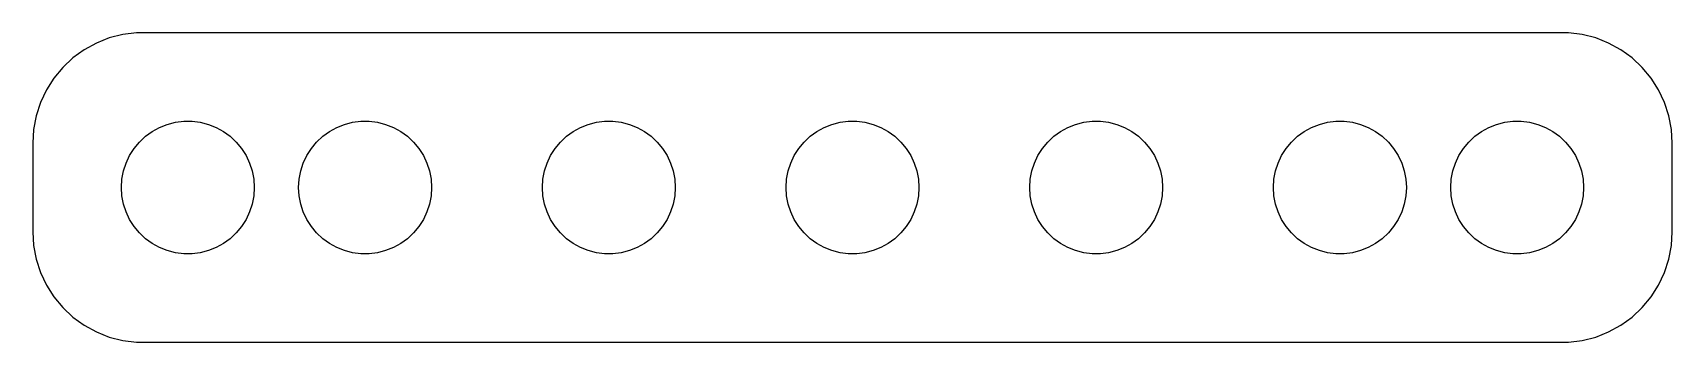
# Model space of a CAD drawing. Header units: metres. Extents: x -37 to 37, y 17 to 31.
import ezdxf

# ---------------------------------------------------------------- set-up
doc = ezdxf.new("R2010")
doc.units = ezdxf.units.M

msp = doc.modelspace()

# ---------------------------------------------------------------- linework, layer by layer
for p, q in [((-34.1289, 30.5241), (-34.6791, 30.2216)), ((-33.5451, 30.7553), (-34.1289, 30.5241)), ((-32.9369, 30.9114), (-33.5451, 30.7553)), ((-32.3139, 30.9901), (-32.9369, 30.9114)), ((32.3139, 30.9901), (-32.3139, 30.9901)), ((32.9369, 30.9114), (32.3139, 30.9901)), ((33.5451, 30.7553), (32.9369, 30.9114)), ((34.1289, 30.5241), (33.5451, 30.7553)), ((34.6791, 30.2216), (34.1289, 30.5241)), ((-35.1871, 29.8526), (-35.6448, 29.4227)), ((-34.6791, 30.2216), (-35.1871, 29.8526)), ((35.1871, 29.8526), (34.6791, 30.2216)), ((35.6448, 29.4227), (35.1871, 29.8526)), ((-36.0451, 28.9389), (-36.3815, 28.4088)), ((-35.6448, 29.4227), (-36.0451, 28.9389)), ((36.0451, 28.9389), (35.6448, 29.4227)), ((36.3815, 28.4088), (36.0451, 28.9389)), ((-36.3815, 28.4088), (-36.6489, 27.8406)), ((36.6489, 27.8406), (36.3815, 28.4088)), ((-36.6489, 27.8406), (-36.8429, 27.2434)), ((36.8429, 27.2434), (36.6489, 27.8406)), ((-36.8429, 27.2434), (-36.9606, 26.6267)), ((-31.6075, 26.533), (-31.2773, 26.7145)), ((-31.2773, 26.7145), (-30.927, 26.8532)), ((-30.927, 26.8532), (-30.5621, 26.9469)), ((-30.5621, 26.9469), (-30.1884, 26.9941)), ((-30.1884, 26.9941), (-29.8116, 26.9941)), ((-29.8116, 26.9941), (-29.4379, 26.9469)), ((-29.4379, 26.9469), (-29.0729, 26.8532)), ((-29.0729, 26.8532), (-28.7227, 26.7145)), ((-28.7227, 26.7145), (-28.3925, 26.533)), ((-23.6075, 26.533), (-23.2773, 26.7145)), ((-23.2773, 26.7145), (-22.927, 26.8532)), ((-22.927, 26.8532), (-22.5621, 26.9469)), ((-22.5621, 26.9469), (-22.1884, 26.9941)), ((-22.1884, 26.9941), (-21.8116, 26.9941)), ((-21.8116, 26.9941), (-21.4379, 26.9469)), ((-21.4379, 26.9469), (-21.0729, 26.8532)), ((-21.0729, 26.8532), (-20.7227, 26.7145)), ((-20.7227, 26.7145), (-20.3925, 26.533)), ((-12.6075, 26.533), (-12.2773, 26.7145)), ((-12.2773, 26.7145), (-11.927, 26.8532)), ((-11.927, 26.8532), (-11.5621, 26.9469)), ((-11.5621, 26.9469), (-11.1884, 26.9941)), ((-11.1884, 26.9941), (-10.8116, 26.9941)), ((-10.8116, 26.9941), (-10.4379, 26.9469)), ((-10.4379, 26.9469), (-10.0729, 26.8532)), ((-10.0729, 26.8532), (-9.72266, 26.7145)), ((-9.72266, 26.7145), (-9.39252, 26.533)), ((-1.60747, 26.533), (-1.27733, 26.7145)), ((-1.27733, 26.7145), (-0.92705, 26.8532)), ((-0.92705, 26.8532), (-0.56213, 26.9469)), ((-0.56213, 26.9469), (-0.18837, 26.9941)), ((-0.18837, 26.9941), (0.18837, 26.9941)), ((0.18837, 26.9941), (0.56213, 26.9469)), ((0.56213, 26.9469), (0.92705, 26.8532)), ((0.92705, 26.8532), (1.27733, 26.7145)), ((1.27733, 26.7145), (1.60747, 26.533)), ((9.39252, 26.533), (9.72266, 26.7145)), ((9.72266, 26.7145), (10.0729, 26.8532)), ((10.0729, 26.8532), (10.4379, 26.9469)), ((10.4379, 26.9469), (10.8116, 26.9941)), ((10.8116, 26.9941), (11.1884, 26.9941)), ((11.1884, 26.9941), (11.5621, 26.9469)), ((11.5621, 26.9469), (11.927, 26.8532)), ((11.927, 26.8532), (12.2773, 26.7145)), ((12.2773, 26.7145), (12.6075, 26.533)), ((20.3925, 26.533), (20.7227, 26.7145)), ((20.7227, 26.7145), (21.0729, 26.8532)), ((21.0729, 26.8532), (21.4379, 26.9469)), ((21.4379, 26.9469), (21.8116, 26.9941)), ((21.8116, 26.9941), (22.1884, 26.9941)), ((22.1884, 26.9941), (22.5621, 26.9469)), ((22.5621, 26.9469), (22.927, 26.8532)), ((22.927, 26.8532), (23.2773, 26.7145)), ((23.2773, 26.7145), (23.6075, 26.533)), ((28.3925, 26.533), (28.7227, 26.7145)), ((28.7227, 26.7145), (29.0729, 26.8532)), ((29.0729, 26.8532), (29.4379, 26.9469)), ((29.4379, 26.9469), (29.8116, 26.9941)), ((29.8116, 26.9941), (30.1884, 26.9941)), ((30.1884, 26.9941), (30.5621, 26.9469)), ((30.5621, 26.9469), (30.927, 26.8532)), ((30.927, 26.8532), (31.2773, 26.7145)), ((31.2773, 26.7145), (31.6075, 26.533)), ((36.9606, 26.6267), (36.8429, 27.2434)), ((-36.9606, 26.6267), (-37, 26)), ((-37, 26), (-37, 22)), ((-32.427, 25.7634), (-32.1869, 26.0536)), ((-32.1869, 26.0536), (-31.9123, 26.3115)), ((-31.9123, 26.3115), (-31.6075, 26.533)), ((-28.3925, 26.533), (-28.0877, 26.3115)), ((-28.0877, 26.3115), (-27.8131, 26.0536)), ((-27.8131, 26.0536), (-27.5729, 25.7634)), ((-24.427, 25.7634), (-24.1869, 26.0536)), ((-24.1869, 26.0536), (-23.9123, 26.3115)), ((-23.9123, 26.3115), (-23.6075, 26.533)), ((-20.3925, 26.533), (-20.0877, 26.3115)), ((-20.0877, 26.3115), (-19.8131, 26.0536)), ((-19.8131, 26.0536), (-19.5729, 25.7634)), ((-13.427, 25.7634), (-13.1869, 26.0536)), ((-13.1869, 26.0536), (-12.9123, 26.3115)), ((-12.9123, 26.3115), (-12.6075, 26.533)), ((-9.39252, 26.533), (-9.08772, 26.3115)), ((-9.08772, 26.3115), (-8.81308, 26.0536)), ((-8.81308, 26.0536), (-8.57294, 25.7634)), ((-2.42705, 25.7634), (-2.1869, 26.0536)), ((-2.1869, 26.0536), (-1.91226, 26.3115)), ((-1.91226, 26.3115), (-1.60747, 26.533)), ((1.60747, 26.533), (1.91226, 26.3115)), ((1.91226, 26.3115), (2.1869, 26.0536)), ((2.1869, 26.0536), (2.42705, 25.7634)), ((8.57294, 25.7634), (8.81308, 26.0536)), ((8.81308, 26.0536), (9.08772, 26.3115)), ((9.08772, 26.3115), (9.39252, 26.533)), ((12.6075, 26.533), (12.9123, 26.3115)), ((12.9123, 26.3115), (13.1869, 26.0536)), ((13.1869, 26.0536), (13.427, 25.7634)), ((19.5729, 25.7634), (19.8131, 26.0536)), ((19.8131, 26.0536), (20.0877, 26.3115)), ((20.0877, 26.3115), (20.3925, 26.533)), ((23.6075, 26.533), (23.9123, 26.3115)), ((23.9123, 26.3115), (24.1869, 26.0536)), ((24.1869, 26.0536), (24.427, 25.7634)), ((27.5729, 25.7634), (27.8131, 26.0536)), ((27.8131, 26.0536), (28.0877, 26.3115)), ((28.0877, 26.3115), (28.3925, 26.533)), ((31.6075, 26.533), (31.9123, 26.3115)), ((31.9123, 26.3115), (32.1869, 26.0536)), ((32.1869, 26.0536), (32.427, 25.7634)), ((37, 26), (36.9606, 26.6267)), ((37, 22), (37, 26)), ((-32.7893, 25.1044), (-32.6289, 25.4453)), ((-32.6289, 25.4453), (-32.427, 25.7634)), ((-27.5729, 25.7634), (-27.3711, 25.4453)), ((-27.3711, 25.4453), (-27.2107, 25.1044)), ((-24.7893, 25.1044), (-24.6289, 25.4453)), ((-24.6289, 25.4453), (-24.427, 25.7634)), ((-19.5729, 25.7634), (-19.3711, 25.4453)), ((-19.3711, 25.4453), (-19.2107, 25.1044)), ((-13.7893, 25.1044), (-13.6289, 25.4453)), ((-13.6289, 25.4453), (-13.427, 25.7634)), ((-8.57294, 25.7634), (-8.37108, 25.4453)), ((-8.37108, 25.4453), (-8.21066, 25.1044)), ((-2.78932, 25.1044), (-2.62891, 25.4453)), ((-2.62891, 25.4453), (-2.42705, 25.7634)), ((2.42705, 25.7634), (2.62891, 25.4453)), ((2.62891, 25.4453), (2.78932, 25.1044)), ((8.21066, 25.1044), (8.37108, 25.4453)), ((8.37108, 25.4453), (8.57294, 25.7634)), ((13.427, 25.7634), (13.6289, 25.4453)), ((13.6289, 25.4453), (13.7893, 25.1044)), ((19.2107, 25.1044), (19.3711, 25.4453)), ((19.3711, 25.4453), (19.5729, 25.7634)), ((24.427, 25.7634), (24.6289, 25.4453)), ((24.6289, 25.4453), (24.7893, 25.1044)), ((27.2107, 25.1044), (27.3711, 25.4453)), ((27.3711, 25.4453), (27.5729, 25.7634)), ((32.427, 25.7634), (32.6289, 25.4453)), ((32.6289, 25.4453), (32.7893, 25.1044)), ((-32.9763, 24.376), (-32.9057, 24.7461)), ((-32.9057, 24.7461), (-32.7893, 25.1044)), ((-27.2107, 25.1044), (-27.0942, 24.7461)), ((-27.0942, 24.7461), (-27.0237, 24.376)), ((-24.9763, 24.376), (-24.9057, 24.7461)), ((-24.9057, 24.7461), (-24.7893, 25.1044)), ((-19.2107, 25.1044), (-19.0942, 24.7461)), ((-19.0942, 24.7461), (-19.0237, 24.376)), ((-13.9763, 24.376), (-13.9057, 24.7461)), ((-13.9057, 24.7461), (-13.7893, 25.1044)), ((-8.21066, 25.1044), (-8.09424, 24.7461)), ((-8.09424, 24.7461), (-8.02365, 24.376)), ((-2.97633, 24.376), (-2.90575, 24.7461)), ((-2.90575, 24.7461), (-2.78932, 25.1044)), ((2.78932, 25.1044), (2.90575, 24.7461)), ((2.90575, 24.7461), (2.97633, 24.376)), ((8.02365, 24.376), (8.09424, 24.7461)), ((8.09424, 24.7461), (8.21066, 25.1044)), ((13.7893, 25.1044), (13.9057, 24.7461)), ((13.9057, 24.7461), (13.9763, 24.376)), ((19.0237, 24.376), (19.0942, 24.7461)), ((19.0942, 24.7461), (19.2107, 25.1044)), ((24.7893, 25.1044), (24.9057, 24.7461)), ((24.9057, 24.7461), (24.9763, 24.376)), ((27.0237, 24.376), (27.0942, 24.7461)), ((27.0942, 24.7461), (27.2107, 25.1044)), ((32.7893, 25.1044), (32.9057, 24.7461)), ((32.9057, 24.7461), (32.9763, 24.376)), ((-33, 24), (-32.9763, 24.376)), ((-32.9763, 23.624), (-33, 24)), ((-27.0237, 24.376), (-27, 24)), ((-27, 24), (-27.0237, 23.624)), ((-25, 24), (-24.9763, 24.376)), ((-24.9763, 23.624), (-25, 24)), ((-19.0237, 24.376), (-19, 24)), ((-19, 24), (-19.0237, 23.624)), ((-14, 24), (-13.9763, 24.376)), ((-13.9763, 23.624), (-14, 24)), ((-8.02365, 24.376), (-8, 24)), ((-8, 24), (-8.02365, 23.624)), ((-3, 24), (-2.97633, 24.376)), ((-2.97633, 23.624), (-3, 24)), ((2.97633, 24.376), (3, 24)), ((3, 24), (2.97633, 23.624)), ((8, 24), (8.02365, 24.376)), ((8.02365, 23.624), (8, 24)), ((13.9763, 24.376), (14, 24)), ((14, 24), (13.9763, 23.624)), ((19, 24), (19.0237, 24.376)), ((19.0237, 23.624), (19, 24)), ((24.9763, 24.376), (25, 24)), ((25, 24), (24.9763, 23.624)), ((27, 24), (27.0237, 24.376)), ((27.0237, 23.624), (27, 24)), ((32.9763, 24.376), (33, 24)), ((33, 24), (32.9763, 23.624)), ((-32.9057, 23.2539), (-32.9763, 23.624)), ((-32.7893, 22.8956), (-32.9057, 23.2539)), ((-27.0942, 23.2539), (-27.2107, 22.8956)), ((-27.0237, 23.624), (-27.0942, 23.2539)), ((-24.9057, 23.2539), (-24.9763, 23.624)), ((-24.7893, 22.8956), (-24.9057, 23.2539)), ((-19.0942, 23.2539), (-19.2107, 22.8956)), ((-19.0237, 23.624), (-19.0942, 23.2539)), ((-13.9057, 23.2539), (-13.9763, 23.624)), ((-13.7893, 22.8956), (-13.9057, 23.2539)), ((-8.09424, 23.2539), (-8.21066, 22.8956)), ((-8.02365, 23.624), (-8.09424, 23.2539)), ((-2.90575, 23.2539), (-2.97633, 23.624)), ((-2.78932, 22.8956), (-2.90575, 23.2539)), ((2.90575, 23.2539), (2.78932, 22.8956)), ((2.97633, 23.624), (2.90575, 23.2539)), ((8.09424, 23.2539), (8.02365, 23.624)), ((8.21066, 22.8956), (8.09424, 23.2539)), ((13.9057, 23.2539), (13.7893, 22.8956)), ((13.9763, 23.624), (13.9057, 23.2539)), ((19.0942, 23.2539), (19.0237, 23.624)), ((19.2107, 22.8956), (19.0942, 23.2539)), ((24.9057, 23.2539), (24.7893, 22.8956)), ((24.9763, 23.624), (24.9057, 23.2539)), ((27.0942, 23.2539), (27.0237, 23.624)), ((27.2107, 22.8956), (27.0942, 23.2539)), ((32.9057, 23.2539), (32.7893, 22.8956)), ((32.9763, 23.624), (32.9057, 23.2539)), ((-32.6289, 22.5547), (-32.7893, 22.8956)), ((-32.427, 22.2366), (-32.6289, 22.5547)), ((-32.1869, 21.9464), (-32.427, 22.2366)), ((-27.5729, 22.2366), (-27.8131, 21.9464)), ((-27.3711, 22.5547), (-27.5729, 22.2366)), ((-27.2107, 22.8956), (-27.3711, 22.5547)), ((-24.6289, 22.5547), (-24.7893, 22.8956)), ((-24.427, 22.2366), (-24.6289, 22.5547)), ((-24.1869, 21.9464), (-24.427, 22.2366)), ((-19.5729, 22.2366), (-19.8131, 21.9464)), ((-19.3711, 22.5547), (-19.5729, 22.2366)), ((-19.2107, 22.8956), (-19.3711, 22.5547)), ((-13.6289, 22.5547), (-13.7893, 22.8956)), ((-13.427, 22.2366), (-13.6289, 22.5547)), ((-13.1869, 21.9464), (-13.427, 22.2366)), ((-8.57294, 22.2366), (-8.81308, 21.9464)), ((-8.37108, 22.5547), (-8.57294, 22.2366)), ((-8.21066, 22.8956), (-8.37108, 22.5547)), ((-2.62891, 22.5547), (-2.78932, 22.8956)), ((-2.42705, 22.2366), (-2.62891, 22.5547)), ((-2.1869, 21.9464), (-2.42705, 22.2366)), ((2.42705, 22.2366), (2.1869, 21.9464)), ((2.62891, 22.5547), (2.42705, 22.2366)), ((2.78932, 22.8956), (2.62891, 22.5547)), ((8.37108, 22.5547), (8.21066, 22.8956)), ((8.57294, 22.2366), (8.37108, 22.5547)), ((8.81308, 21.9464), (8.57294, 22.2366)), ((13.427, 22.2366), (13.1869, 21.9464)), ((13.6289, 22.5547), (13.427, 22.2366)), ((13.7893, 22.8956), (13.6289, 22.5547)), ((19.3711, 22.5547), (19.2107, 22.8956)), ((19.5729, 22.2366), (19.3711, 22.5547)), ((19.8131, 21.9464), (19.5729, 22.2366)), ((24.427, 22.2366), (24.1869, 21.9464)), ((24.6289, 22.5547), (24.427, 22.2366)), ((24.7893, 22.8956), (24.6289, 22.5547)), ((27.3711, 22.5547), (27.2107, 22.8956)), ((27.5729, 22.2366), (27.3711, 22.5547)), ((27.8131, 21.9464), (27.5729, 22.2366)), ((32.427, 22.2366), (32.1869, 21.9464)), ((32.6289, 22.5547), (32.427, 22.2366)), ((32.7893, 22.8956), (32.6289, 22.5547)), ((-37, 22), (-36.9606, 21.3733)), ((-31.9123, 21.6885), (-32.1869, 21.9464)), ((-31.6075, 21.467), (-31.9123, 21.6885)), ((-31.2773, 21.2855), (-31.6075, 21.467)), ((-28.3925, 21.467), (-28.7227, 21.2855)), ((-28.0877, 21.6885), (-28.3925, 21.467)), ((-27.8131, 21.9464), (-28.0877, 21.6885)), ((-23.9123, 21.6885), (-24.1869, 21.9464)), ((-23.6075, 21.467), (-23.9123, 21.6885)), ((-23.2773, 21.2855), (-23.6075, 21.467)), ((-20.3925, 21.467), (-20.7227, 21.2855)), ((-20.0877, 21.6885), (-20.3925, 21.467)), ((-19.8131, 21.9464), (-20.0877, 21.6885)), ((-12.9123, 21.6885), (-13.1869, 21.9464)), ((-12.6075, 21.467), (-12.9123, 21.6885)), ((-12.2773, 21.2855), (-12.6075, 21.467)), ((-9.39252, 21.467), (-9.72266, 21.2855)), ((-9.08772, 21.6885), (-9.39252, 21.467)), ((-8.81308, 21.9464), (-9.08772, 21.6885)), ((-1.91226, 21.6885), (-2.1869, 21.9464)), ((-1.60747, 21.467), (-1.91226, 21.6885)), ((-1.27733, 21.2855), (-1.60747, 21.467)), ((1.60747, 21.467), (1.27733, 21.2855)), ((1.91226, 21.6885), (1.60747, 21.467)), ((2.1869, 21.9464), (1.91226, 21.6885)), ((9.08772, 21.6885), (8.81308, 21.9464)), ((9.39252, 21.467), (9.08772, 21.6885)), ((9.72266, 21.2855), (9.39252, 21.467)), ((12.6075, 21.467), (12.2773, 21.2855)), ((12.9123, 21.6885), (12.6075, 21.467)), ((13.1869, 21.9464), (12.9123, 21.6885)), ((20.0877, 21.6885), (19.8131, 21.9464)), ((20.3925, 21.467), (20.0877, 21.6885)), ((20.7227, 21.2855), (20.3925, 21.467)), ((23.6075, 21.467), (23.2773, 21.2855)), ((23.9123, 21.6885), (23.6075, 21.467)), ((24.1869, 21.9464), (23.9123, 21.6885)), ((28.0877, 21.6885), (27.8131, 21.9464)), ((28.3925, 21.467), (28.0877, 21.6885)), ((28.7227, 21.2855), (28.3925, 21.467)), ((31.6075, 21.467), (31.2773, 21.2855)), ((31.9123, 21.6885), (31.6075, 21.467)), ((32.1869, 21.9464), (31.9123, 21.6885)), ((36.9606, 21.3733), (37, 22)), ((-36.9606, 21.3733), (-36.8429, 20.7566)), ((-36.8429, 20.7566), (-36.6489, 20.1594)), ((-30.927, 21.1468), (-31.2773, 21.2855)), ((-30.5621, 21.0531), (-30.927, 21.1468)), ((-30.1884, 21.0059), (-30.5621, 21.0531)), ((-29.8116, 21.0059), (-30.1884, 21.0059)), ((-29.4379, 21.0531), (-29.8116, 21.0059)), ((-29.0729, 21.1468), (-29.4379, 21.0531)), ((-28.7227, 21.2855), (-29.0729, 21.1468)), ((-22.927, 21.1468), (-23.2773, 21.2855)), ((-22.5621, 21.0531), (-22.927, 21.1468)), ((-22.1884, 21.0059), (-22.5621, 21.0531)), ((-21.8116, 21.0059), (-22.1884, 21.0059)), ((-21.4379, 21.0531), (-21.8116, 21.0059)), ((-21.0729, 21.1468), (-21.4379, 21.0531)), ((-20.7227, 21.2855), (-21.0729, 21.1468)), ((-11.927, 21.1468), (-12.2773, 21.2855)), ((-11.5621, 21.0531), (-11.927, 21.1468)), ((-11.1884, 21.0059), (-11.5621, 21.0531)), ((-10.8116, 21.0059), (-11.1884, 21.0059)), ((-10.4379, 21.0531), (-10.8116, 21.0059)), ((-10.0729, 21.1468), (-10.4379, 21.0531)), ((-9.72266, 21.2855), (-10.0729, 21.1468)), ((-0.92705, 21.1468), (-1.27733, 21.2855)), ((-0.56213, 21.0531), (-0.92705, 21.1468)), ((-0.18837, 21.0059), (-0.56213, 21.0531)), ((0.18837, 21.0059), (-0.18837, 21.0059)), ((0.56213, 21.0531), (0.18837, 21.0059)), ((0.92705, 21.1468), (0.56213, 21.0531)), ((1.27733, 21.2855), (0.92705, 21.1468)), ((10.0729, 21.1468), (9.72266, 21.2855)), ((10.4379, 21.0531), (10.0729, 21.1468)), ((10.8116, 21.0059), (10.4379, 21.0531)), ((11.1884, 21.0059), (10.8116, 21.0059)), ((11.5621, 21.0531), (11.1884, 21.0059)), ((11.927, 21.1468), (11.5621, 21.0531)), ((12.2773, 21.2855), (11.927, 21.1468)), ((21.0729, 21.1468), (20.7227, 21.2855)), ((21.4379, 21.0531), (21.0729, 21.1468)), ((21.8116, 21.0059), (21.4379, 21.0531)), ((22.1884, 21.0059), (21.8116, 21.0059)), ((22.5621, 21.0531), (22.1884, 21.0059)), ((22.927, 21.1468), (22.5621, 21.0531)), ((23.2773, 21.2855), (22.927, 21.1468)), ((29.0729, 21.1468), (28.7227, 21.2855)), ((29.4379, 21.0531), (29.0729, 21.1468)), ((29.8116, 21.0059), (29.4379, 21.0531)), ((30.1884, 21.0059), (29.8116, 21.0059)), ((30.5621, 21.0531), (30.1884, 21.0059)), ((30.927, 21.1468), (30.5621, 21.0531)), ((31.2773, 21.2855), (30.927, 21.1468)), ((36.6489, 20.1594), (36.8429, 20.7566)), ((36.8429, 20.7566), (36.9606, 21.3733)), ((-36.6489, 20.1594), (-36.3815, 19.5912)), ((36.3815, 19.5912), (36.6489, 20.1594)), ((-36.3815, 19.5912), (-36.0451, 19.0611)), ((36.0451, 19.0611), (36.3815, 19.5912)), ((-36.0451, 19.0611), (-35.6448, 18.5773)), ((-35.6448, 18.5773), (-35.1871, 18.1474)), ((35.1871, 18.1474), (35.6448, 18.5773)), ((35.6448, 18.5773), (36.0451, 19.0611)), ((-35.1871, 18.1474), (-34.6791, 17.7784)), ((-34.6791, 17.7784), (-34.1289, 17.4759)), ((34.1289, 17.4759), (34.6791, 17.7784)), ((34.6791, 17.7784), (35.1871, 18.1474)), ((-34.1289, 17.4759), (-33.5451, 17.2447)), ((-33.5451, 17.2447), (-32.9369, 17.0886)), ((-32.9369, 17.0886), (-32.3139, 17.0099)), ((32.3139, 17.0099), (32.9369, 17.0886)), ((32.9369, 17.0886), (33.5451, 17.2447)), ((33.5451, 17.2447), (34.1289, 17.4759)), ((-32.3139, 17.0099), (32.3139, 17.0099))]:
    msp.add_line(p, q)

doc.saveas('drawing.dxf')
